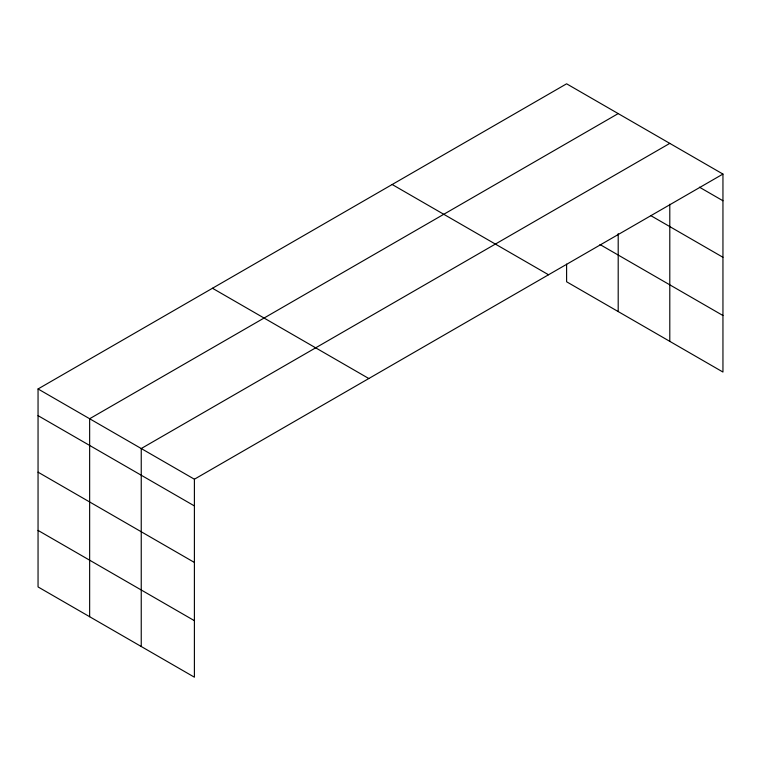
<?xml version="1.0" encoding="UTF-8"?>
<svg xmlns="http://www.w3.org/2000/svg" width="761" height="761" viewBox="0 0 761 761"><rect width="100%" height="100%" fill="white"/><g stroke="black" fill="none" stroke-linecap="round" stroke-linejoin="round"><path stroke-width="1.14" d="M38.05 388.957L194.397 479.221L194.397 677.195L38.05 586.931L38.05 388.957L566.603 83.805L722.95 174.069L722.95 372.043L566.603 281.779L566.603 264.115M618.198 113.589L89.646 418.74L89.646 616.724M669.794 143.382L141.242 448.533L141.242 646.508M194.397 479.221L722.95 174.069M699.435 187.187L722.95 200.761M650.569 215.496L722.95 257.285M599.982 244.528L722.95 315.52M392.181 184.504L548.529 274.769M212.471 288.257L368.819 378.521M38.05 415.649L194.397 505.922M38.05 472.172L194.397 562.446M38.05 530.407L194.397 620.681M669.794 204.224L669.794 341.356M618.198 233.646L618.198 311.563"/></g></svg>
